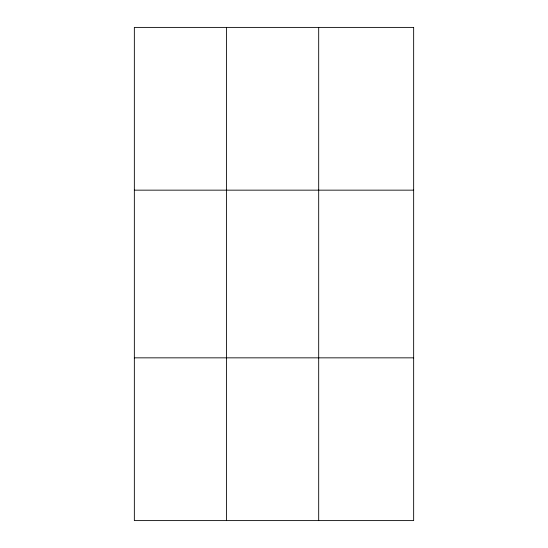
<?xml version="1.0" encoding="UTF-8"?>
<svg xmlns="http://www.w3.org/2000/svg" width="548" height="548" viewBox="0 0 548 548"><rect width="100%" height="100%" fill="white"/><g stroke="black" fill="none" stroke-linecap="round" stroke-linejoin="round"><path stroke-width="0.82" d="M226.516 27.4L226.516 520.6M318.689 27.4L318.689 520.6M134.349 190.156L413.651 190.156M134.349 357.844L413.651 357.844M413.651 27.4L413.651 520.6L134.349 520.6L134.349 27.4L413.651 27.4"/></g></svg>
